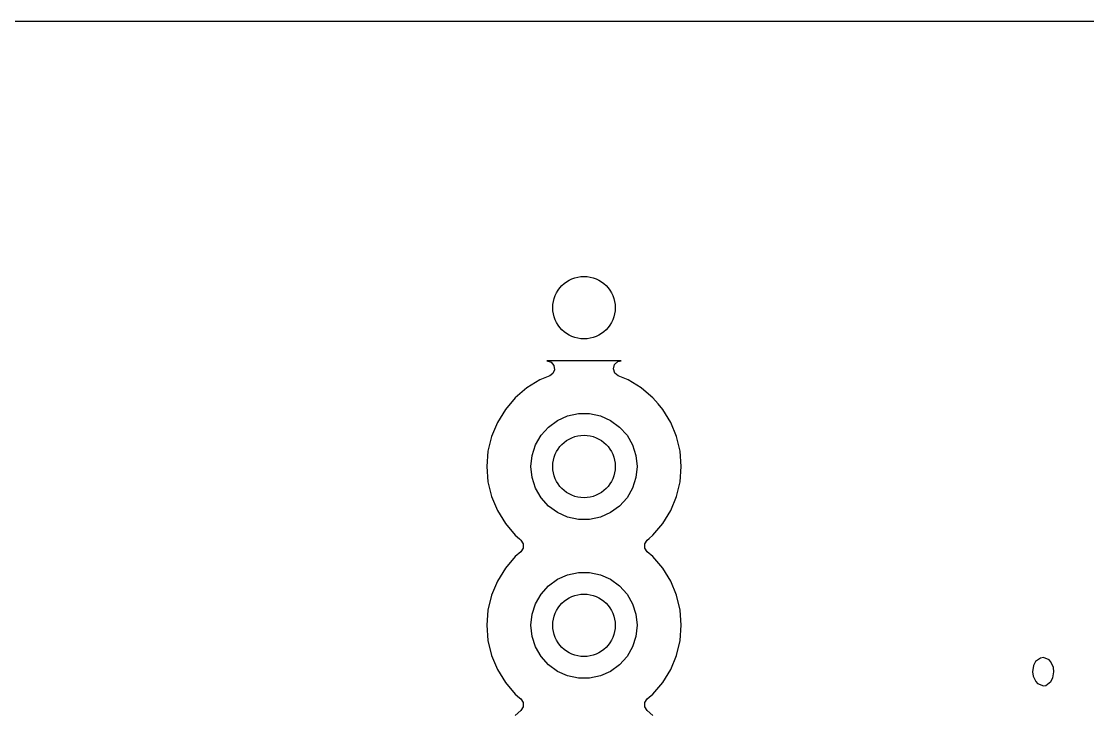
# Model space of a CAD drawing. Extents: x 1.82 to 4.28, y -3.98 to -1.82.
# Drawn here: x 2.346 to 3.017, y -2.255 to -1.82 of the extents above; entities that cross this region are included whole.
import ezdxf

# ---------------------------------------------------------------- set-up
doc = ezdxf.new("R2010")
doc.units = 0
doc.header["$MEASUREMENT"] = 0
doc.layers.add('BLACK', color=7, linetype='CONTINUOUS')

msp = doc.modelspace()

# ---------------------------------------------------------------- linework, layer by layer
at = {"layer": 'BLACK', "linetype": 'CONTINUOUS'}
for p, q in [((1.82459, -1.8197), (4.27541, -1.8197)), ((2.72343, -2.03346), (2.67657, -2.03346)), ((2.67657, -2.03346), (2.67921, -2.03424)), ((2.67921, -2.03424), (2.68101, -2.03632)), ((2.71923, -2.03586), (2.72124, -2.03398)), ((2.72124, -2.03398), (2.72343, -2.03346)), ((2.68141, -2.03904), (2.68026, -2.04154)), ((2.68101, -2.03632), (2.68141, -2.03904)), ((2.71855, -2.03852), (2.71923, -2.03586)), ((2.71942, -2.04113), (2.71855, -2.03852)), ((2.72156, -2.04286), (2.71942, -2.04113)), ((2.6722, -2.04544), (2.66401, -2.05046)), ((2.67844, -2.04286), (2.6722, -2.04544)), ((2.68026, -2.04154), (2.67844, -2.04286)), ((2.7278, -2.04544), (2.72156, -2.04286)), ((2.73599, -2.05046), (2.7278, -2.04544)), ((2.66401, -2.05046), (2.6567, -2.0567)), ((2.66401, -2.05046), (2.66401, -2.05046)), ((2.73615, -2.0506), (2.73599, -2.05046)), ((2.73599, -2.05046), (2.73599, -2.05046)), ((2.7433, -2.0567), (2.73615, -2.0506)), ((2.6567, -2.0567), (2.65046, -2.06401)), ((2.7466, -2.06057), (2.7433, -2.0567)), ((2.74954, -2.06401), (2.7466, -2.06057)), ((2.65046, -2.06401), (2.64544, -2.0722)), ((2.65046, -2.06401), (2.65046, -2.06401)), ((2.68966, -2.06817), (2.6965, -2.06672)), ((2.6965, -2.06672), (2.7035, -2.06672)), ((2.7035, -2.06672), (2.71034, -2.06817)), ((2.75456, -2.0722), (2.74954, -2.06401)), ((2.74954, -2.06401), (2.74954, -2.06401)), ((2.64544, -2.0722), (2.64176, -2.08108)), ((2.67761, -2.07513), (2.68327, -2.07102)), ((2.68327, -2.07102), (2.68966, -2.06817)), ((2.71034, -2.06817), (2.71673, -2.07102)), ((2.71673, -2.07102), (2.72239, -2.07513)), ((2.75824, -2.08108), (2.75456, -2.0722)), ((2.75456, -2.0722), (2.75456, -2.0722)), ((2.64176, -2.08108), (2.63952, -2.09042)), ((2.66943, -2.08639), (2.67293, -2.08033)), ((2.67293, -2.08033), (2.67761, -2.07513)), ((2.72239, -2.07513), (2.72707, -2.08033)), ((2.72707, -2.08033), (2.73057, -2.08639)), ((2.76048, -2.09042), (2.75824, -2.08108)), ((2.66727, -2.09304), (2.66943, -2.08639)), ((2.73057, -2.08639), (2.73273, -2.09304)), ((2.63952, -2.09042), (2.63877, -2.1)), ((2.66654, -2.1), (2.66727, -2.09304)), ((2.73273, -2.09304), (2.73346, -2.1)), ((2.76123, -2.1), (2.76048, -2.09042)), ((2.63877, -2.1), (2.63952, -2.10958)), ((2.66727, -2.10696), (2.66654, -2.1)), ((2.73346, -2.1), (2.73273, -2.10696)), ((2.76048, -2.10958), (2.76123, -2.1)), ((2.66943, -2.11361), (2.66727, -2.10696)), ((2.73273, -2.10696), (2.73057, -2.11361)), ((2.63952, -2.10958), (2.64176, -2.11892)), ((2.67293, -2.11967), (2.66943, -2.11361)), ((2.73057, -2.11361), (2.72707, -2.11967)), ((2.75824, -2.11892), (2.76048, -2.10958)), ((2.64176, -2.11892), (2.64544, -2.1278)), ((2.67761, -2.12487), (2.67293, -2.11967)), ((2.72707, -2.11967), (2.72239, -2.12487)), ((2.75456, -2.1278), (2.75824, -2.11892)), ((2.64544, -2.1278), (2.65046, -2.13599)), ((2.68327, -2.12898), (2.67761, -2.12487)), ((2.72239, -2.12487), (2.71673, -2.12898)), ((2.74954, -2.13599), (2.75456, -2.1278)), ((2.68966, -2.13183), (2.68327, -2.12898)), ((2.6965, -2.13328), (2.68966, -2.13183)), ((2.7035, -2.13328), (2.6965, -2.13328)), ((2.71034, -2.13183), (2.7035, -2.13328)), ((2.71673, -2.12898), (2.71034, -2.13183)), ((2.65046, -2.13599), (2.65046, -2.13599)), ((2.65046, -2.13599), (2.65046, -2.13599)), ((2.65046, -2.13599), (2.6567, -2.1433)), ((2.7433, -2.1433), (2.74954, -2.13599)), ((2.6567, -2.1433), (2.65938, -2.14558)), ((2.65938, -2.14558), (2.6602, -2.14629)), ((2.6602, -2.14629), (2.66171, -2.14859)), ((2.66171, -2.14859), (2.66173, -2.15134)), ((2.73827, -2.14866), (2.73974, -2.14633)), ((2.73974, -2.14633), (2.7398, -2.14629)), ((2.7398, -2.14629), (2.74103, -2.14523)), ((2.74103, -2.14523), (2.7433, -2.1433)), ((2.6602, -2.15371), (2.6567, -2.1567)), ((2.66026, -2.15367), (2.6602, -2.15371)), ((2.66173, -2.15134), (2.66026, -2.15367)), ((2.73829, -2.15141), (2.73827, -2.14866)), ((2.7398, -2.15371), (2.73829, -2.15141)), ((2.7433, -2.1567), (2.7398, -2.15371)), ((2.6567, -2.1567), (2.65046, -2.16401)), ((2.74954, -2.16401), (2.7433, -2.1567)), ((2.65046, -2.16401), (2.64544, -2.1722)), ((2.65046, -2.16401), (2.65046, -2.16401)), ((2.68327, -2.17102), (2.68966, -2.16817)), ((2.68966, -2.16817), (2.6965, -2.16672)), ((2.6965, -2.16672), (2.7035, -2.16672)), ((2.7035, -2.16672), (2.71034, -2.16817)), ((2.71034, -2.16817), (2.71673, -2.17102)), ((2.75456, -2.1722), (2.74954, -2.16401)), ((2.74954, -2.16401), (2.74954, -2.16401)), ((2.64544, -2.1722), (2.64176, -2.18108)), ((2.67293, -2.18033), (2.67761, -2.17513)), ((2.67761, -2.17513), (2.68327, -2.17102)), ((2.71673, -2.17102), (2.72239, -2.17513)), ((2.72239, -2.17513), (2.72707, -2.18033)), ((2.75824, -2.18108), (2.75456, -2.1722)), ((2.75456, -2.1722), (2.75456, -2.1722)), ((2.64176, -2.18108), (2.63952, -2.19042)), ((2.66943, -2.18639), (2.67293, -2.18033)), ((2.72707, -2.18033), (2.73057, -2.18639)), ((2.76048, -2.19042), (2.75824, -2.18108)), ((2.66727, -2.19304), (2.66943, -2.18639)), ((2.73057, -2.18639), (2.73273, -2.19304)), ((2.63952, -2.19042), (2.63877, -2.2)), ((2.66654, -2.2), (2.66727, -2.19304)), ((2.73273, -2.19304), (2.73346, -2.2)), ((2.76123, -2.2), (2.76048, -2.19042)), ((2.63877, -2.2), (2.63952, -2.20958)), ((2.66727, -2.20696), (2.66654, -2.2)), ((2.73346, -2.2), (2.73273, -2.20696)), ((2.76048, -2.20958), (2.76123, -2.2)), ((2.66943, -2.21361), (2.66727, -2.20696)), ((2.73273, -2.20696), (2.73057, -2.21361)), ((2.63952, -2.20958), (2.64176, -2.21892)), ((2.67293, -2.21967), (2.66943, -2.21361)), ((2.73057, -2.21361), (2.72707, -2.21967)), ((2.75824, -2.21892), (2.76048, -2.20958)), ((2.64176, -2.21892), (2.64544, -2.2278)), ((2.67761, -2.22487), (2.67293, -2.21967)), ((2.72707, -2.21967), (2.72239, -2.22487)), ((2.75456, -2.2278), (2.75824, -2.21892)), ((2.98751, -2.2206), (2.98436, -2.22286)), ((2.98923, -2.22036), (2.98751, -2.2206)), ((2.99283, -2.22182), (2.98923, -2.22036)), ((2.99388, -2.22295), (2.99283, -2.22182)), ((2.64544, -2.2278), (2.65046, -2.23599)), ((2.68327, -2.22898), (2.67761, -2.22487)), ((2.68966, -2.23183), (2.68327, -2.22898)), ((2.71673, -2.22898), (2.71034, -2.23183)), ((2.72239, -2.22487), (2.71673, -2.22898)), ((2.74954, -2.23599), (2.75456, -2.2278)), ((2.98301, -2.22529), (2.98238, -2.22918)), ((2.98238, -2.22918), (2.98273, -2.23196)), ((2.98436, -2.22286), (2.98301, -2.22529)), ((2.99563, -2.2266), (2.99388, -2.22295)), ((2.99519, -2.23314), (2.99592, -2.22918)), ((2.99592, -2.22918), (2.99563, -2.2266)), ((2.6965, -2.23328), (2.68966, -2.23183)), ((2.7035, -2.23328), (2.6965, -2.23328)), ((2.71034, -2.23183), (2.7035, -2.23328)), ((2.98273, -2.23196), (2.98449, -2.23545)), ((2.98449, -2.23545), (2.98558, -2.23661)), ((2.99079, -2.23785), (2.99386, -2.23545)), ((2.99386, -2.23545), (2.99519, -2.23314)), ((2.65046, -2.23599), (2.65046, -2.23599)), ((2.65046, -2.23599), (2.65046, -2.23599)), ((2.65046, -2.23599), (2.6567, -2.2433)), ((2.7433, -2.2433), (2.74954, -2.23599)), ((2.98558, -2.23661), (2.98923, -2.23811)), ((2.98923, -2.23811), (2.99079, -2.23785)), ((2.6567, -2.2433), (2.65938, -2.24558)), ((2.65938, -2.24558), (2.6602, -2.24629)), ((2.6602, -2.24629), (2.66171, -2.24859)), ((2.66171, -2.24859), (2.66173, -2.25134)), ((2.73827, -2.24866), (2.73974, -2.24633)), ((2.73829, -2.25141), (2.73827, -2.24866)), ((2.73974, -2.24633), (2.7398, -2.24629)), ((2.7398, -2.24629), (2.74103, -2.24523)), ((2.74103, -2.24523), (2.7433, -2.2433)), ((2.6602, -2.25371), (2.6567, -2.2567)), ((2.66026, -2.25367), (2.6602, -2.25371)), ((2.66173, -2.25134), (2.66026, -2.25367)), ((2.7398, -2.25371), (2.73829, -2.25141)), ((2.7433, -2.2567), (2.7398, -2.25371))]:
    msp.add_line(p, q, dxfattribs=at)
at = {"layer": 'BLACK'}
for centre in [(2.7, -2), (2.7, -2.1), (2.7, -2.2)]:
    msp.add_circle(centre, 0.01969, dxfattribs=at)

doc.saveas('drawing.dxf')
